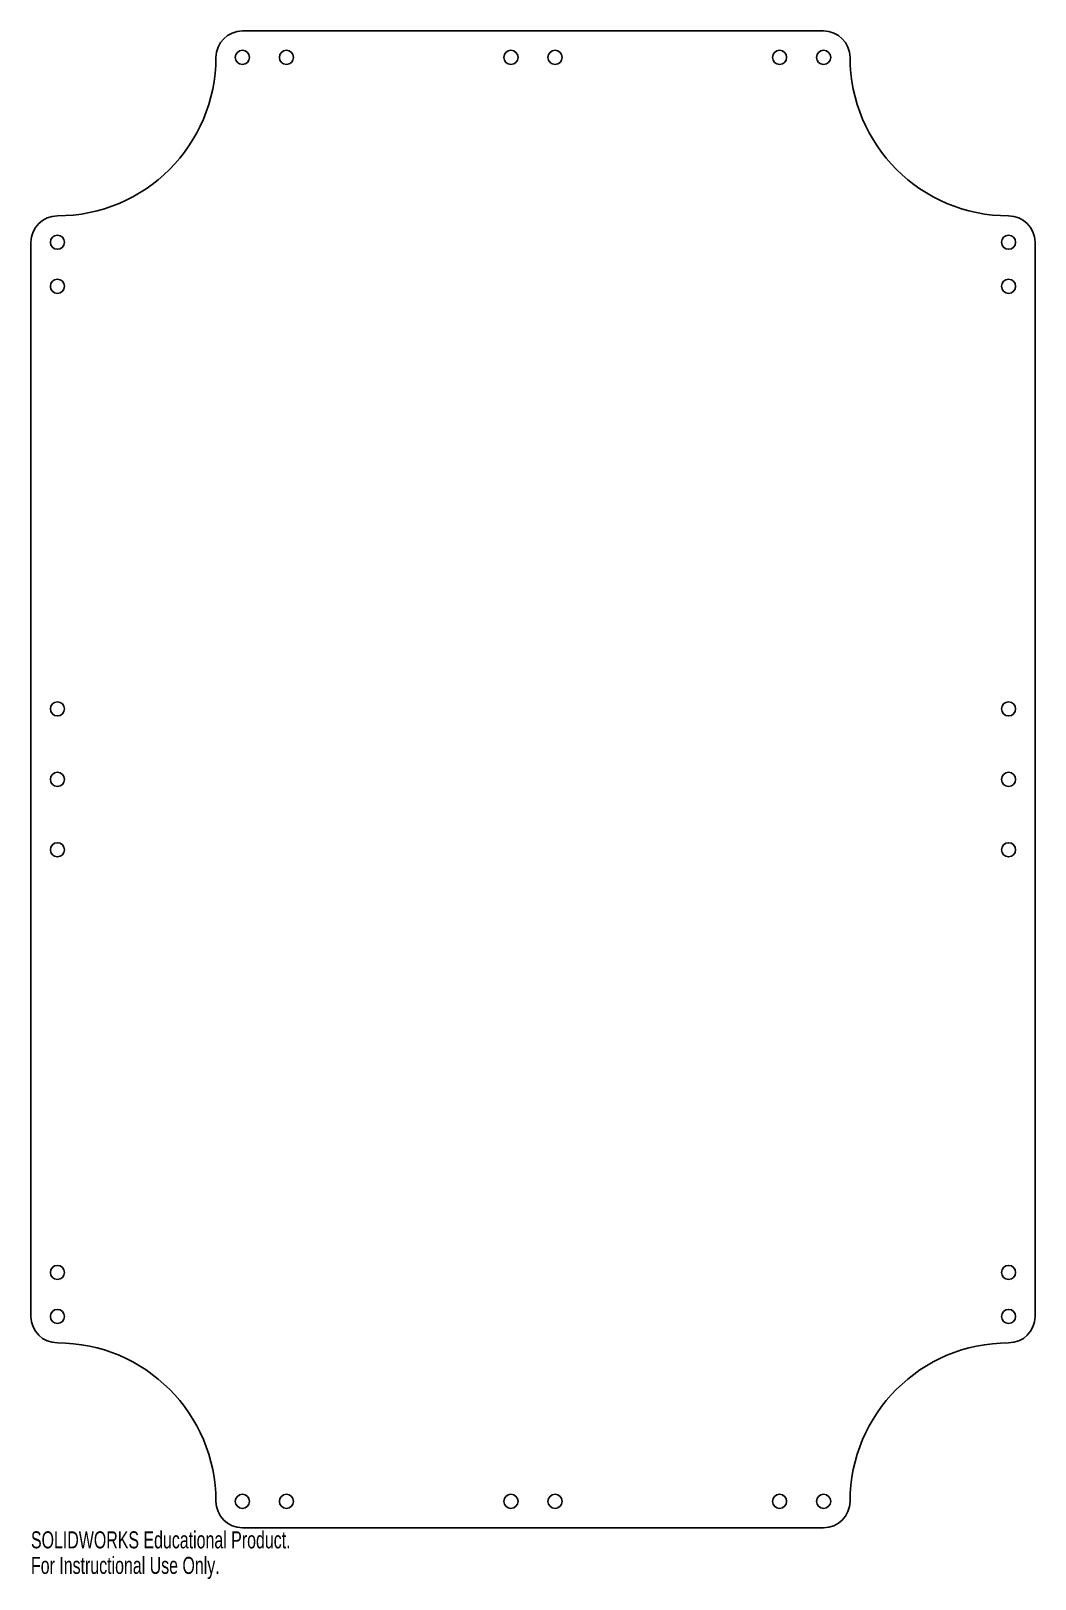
# Model space of a CAD drawing. Header units: millimetres. Extents: x -143 to 143, y -227 to 213.
import ezdxf

# ---------------------------------------------------------------- set-up
doc = ezdxf.new("R2010")
doc.units = ezdxf.units.MM
doc.styles.add('SLDTEXTSTYLE0', font='TXT', dxfattribs={"width": 0.7})

msp = doc.modelspace()

# ---------------------------------------------------------------- linework, layer by layer
at = {"color": 7, "linetype": 'Continuous', "lineweight": 25}
for p, q in [((-82.5, 212.5), (82.5, 212.5)), ((-142.5, -152.5), (-142.5, 152.5)), ((142.5, 152.5), (142.5, -152.5)), ((82.5, -212.5), (-82.5, -212.5))]:
    msp.add_line(p, q, dxfattribs=at)
for centre in [(-82.5, 205), (-70, 205), (-6.25, 205), (6.25, 205), (70, 205), (82.5, 205), (-135, 152.5), (135, 152.5), (-135, 140), (135, 140), (-135, 20), (135, 20), (-135, 0), (135, 0), (-135, -20), (135, -20), (-135, -140), (135, -140), (-135, -152.5), (135, -152.5), (-82.5, -205), (-70, -205), (-6.25, -205), (6.25, -205), (70, -205), (82.5, -205)]:
    msp.add_circle(centre, 2, dxfattribs=at)
for centre, radius, start, end in [((-82.5, 205), 7.5, 90, 180), ((82.5, 205), 7.5, 0, 90), ((-135, 205), 45, 270, 0), ((135, 205), 45, 180, 270), ((-135, 152.5), 7.5, 90, 180), ((135, 152.5), 7.5, 0, 90), ((-135, -152.5), 7.5, 180, 270), ((135, -152.5), 7.5, 270, 0), ((-135, -205), 45, 0, 90), ((135, -205), 45, 90, 180), ((-82.5, -205), 7.5, 180, 270), ((82.5, -205), 7.5, 270, 0)]:
    msp.add_arc(centre, radius, start, end, dxfattribs=at)

# ---------------------------------------------------------------- texts
at = {"color": 7, "linetype": 'Continuous', "char_height": 4.8336, "attachment_point": 1, "style": 'SLDTEXTSTYLE0'}
for s, insert in [('SOLIDWORKS Educational Product.', (-142.5, -213.52)), ('For Instructional Use Only.', (-142.5, -220.77))]:
    msp.add_mtext(s, dxfattribs=dict(at, insert=insert))

doc.saveas('drawing.dxf')
